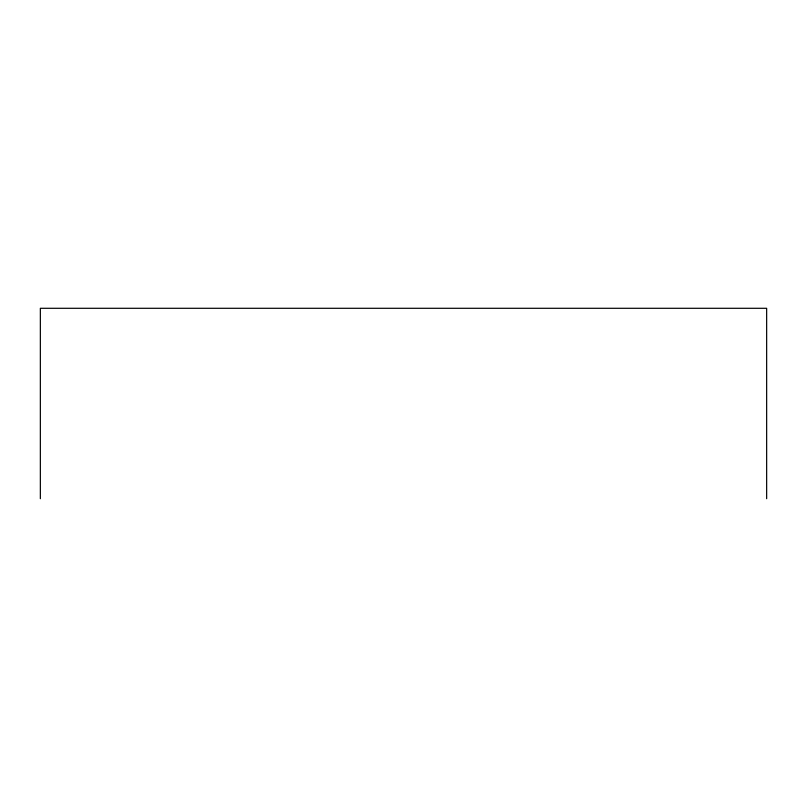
<?xml version="1.0" encoding="UTF-8"?>
<svg xmlns="http://www.w3.org/2000/svg" width="807" height="807" viewBox="0 0 807 807"><rect width="100%" height="100%" fill="white"/><g stroke="black" fill="none" stroke-linecap="round" stroke-linejoin="round"><path stroke-width="1.21" d="M766.65 498.706L766.65 308.294L40.35 308.294L40.35 498.706"/></g></svg>
